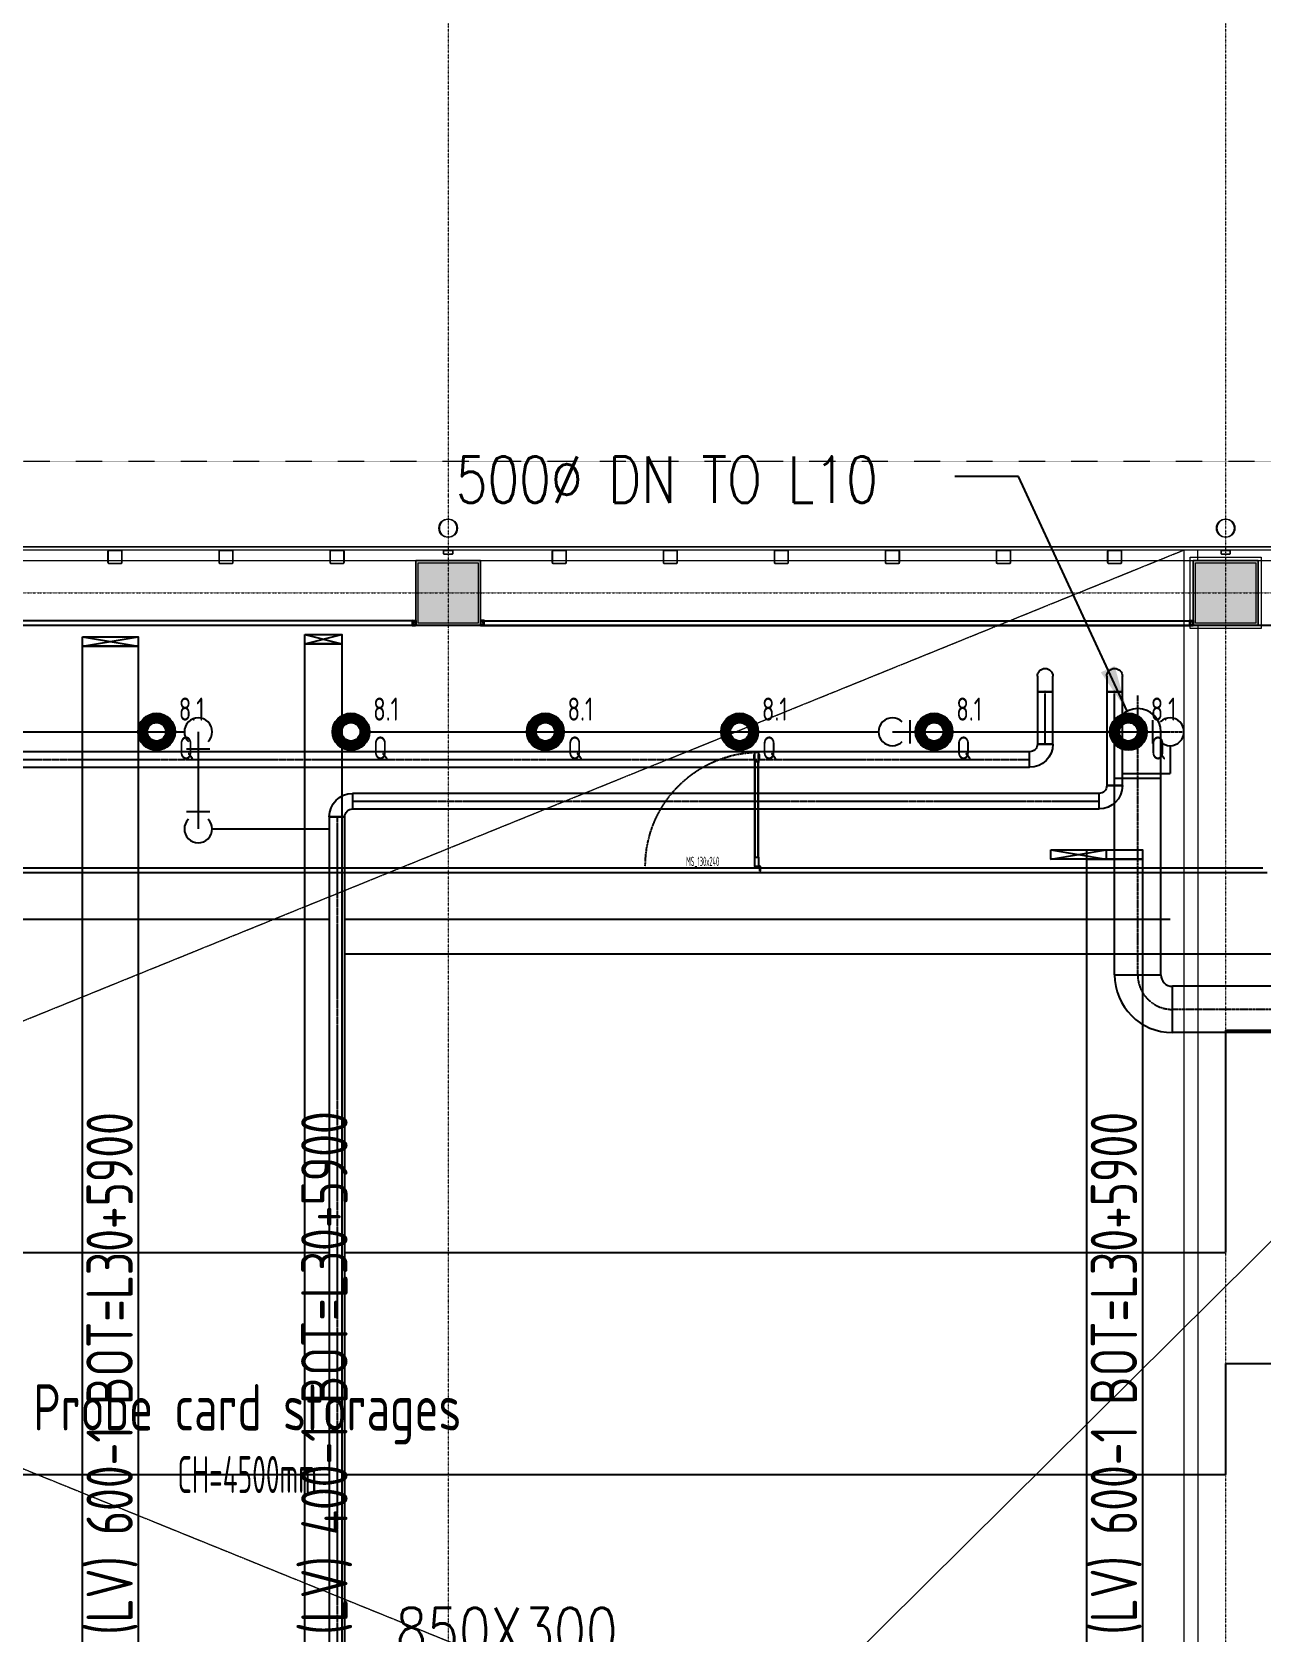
# Model space of a CAD drawing. Extents: x -32000 to 416743, y -254124 to 144214.
# Drawn here: x 222304 to 235592, y 78763 to 96061 of the extents above; entities that cross this region are included whole.
import ezdxf
from ezdxf.enums import TextEntityAlignment as Align

# ---------------------------------------------------------------- set-up
doc = ezdxf.new("R2010")
doc.units = 0
doc.header["$LTSCALE"] = 10
for name, pattern in [('H12PL4$0$JJP_三點線', [0.9, 0.3, -0.15, 0, -0.15, 0, -0.15, 0, -0.15]), ('X-F2-L30-FS-PIPE$0$CENTER2', [1.125, 0.75, -0.125, 0.125, -0.125]), ('XFDP30$0$HIDDEN', [0.3, 0.2, -0.1]), ('XFM1D40$0$CENTER', [2, 1.25, -0.25, 0.25, -0.25]), ('XFM7P40ICA$0$H12PL4$0$CENTERK1', [0.0983, 0.0833, -0.005, 0.005, -0.005]), ('XFM7P40ICA$0$H12PL4$0$DOTK1', [0.01, 0.005, -0.005]), ('XFM7P40ICA$0$H12PL4$0$JJP_三點線', [0.9, 0.3, -0.15, 0, -0.15, 0, -0.15, 0, -0.15])]:
    doc.linetypes.add(name, pattern=pattern)
for name, color, linetype in [('H12PL4$0$A-OBJE-2D', 252, 'Continuous'), ('H12PL4$0$A-OBJE-MEP', 252, 'Continuous'), ('H12PL4$0$A-WALL-EX', 252, 'Continuous'), ('H12PL4$0$S-COL', 252, 'Continuous'), ('H12PL4$0$S-GRID', 252, 'Continuous'), ('X-F2-L30-E-CT-LV-50K$0$E-CBL-EQPM', 230, 'Continuous'), ('X-F2-L30-E-CT-LV-50K$0$E-CBL-TXT', 250, 'Continuous'), ('X-F2-L30-FS-PIPE$0$F-SK-CEN', 1, 'X-F2-L30-FS-PIPE$0$CENTER2'), ('X-F2-L30-FS-PIPE$0$F-SK-LINE3', 100, 'Continuous'), ('X-F2-L30-FS-PIPE$0$F-SK-LINE4', 140, 'Continuous'), ('X-F2-L30-FS-PIPE$0$F-SK-UP-QR-T68-K8.1', 40, 'Continuous'), ('XFDP30$0$A-CR-TT2', 1, 'Continuous'), ('XFDP30$0$A-CR-TXT', 250, 'Continuous'), ('XFDP30$0$A-Door (50K)', 2, 'Continuous'), ('XFDP30$0$A-Partition-Col (50K)', 1, 'Continuous'), ('XFDP30$0$A-W-P1S (50K)', 2, 'Continuous'), ('XFDP30$0$A-W-R1 (Rockwool) (50K)', 2, 'Continuous'), ('XFM1D40$0$M-CWTR-TEXT', 250, 'Continuous'), ('XFM1D40$0$M-HVAC-CMDUCT', 150, 'Continuous'), ('XFM1D40$0$M-PIPE-TEXT-ARROR', 250, 'Continuous'), ('XFM7P40ICA$0$H12PL4$0$A-OBJE-MEP', 252, 'Continuous'), ('XFM7P40ICA$0$H12PL4$0$A-WALL-EX', 252, 'Continuous'), ('XFM7P40ICA$0$H12PL4$0$Hattch', 252, 'Continuous'), ('XFM7P40ICA$0$H12PL4$0$L40_19_DRAN', 252, 'Continuous'), ('XFM7P40ICA$0$H12PL4$0$L40_19_SIAGE1', 252, 'Continuous'), ('XFM7P40ICA$0$H12PL4$0$L40_19_SIAGE2', 252, 'Continuous'), ('XFM7P40ICA$0$H12PL4$0$L40_19_SIAGE3', 252, 'Continuous'), ('XFM7P40ICA$0$H12PL4$0$L40_19_STEEL2', 252, 'Continuous'), ('XFM7P40ICA$0$H12PL4$0$L40_19_STEEL3', 252, 'Continuous'), ('XFM7P40ICA$0$H12PL4$0$L40_19_SUGATA3', 252, 'Continuous'), ('XFM7P40ICA$0$H12PL4$0$L40_19_SUGATAD', 252, 'Continuous'), ('XFM7P40ICA$0$H12PL4$0$S-COL', 252, 'Continuous'), ('XFM7P40ICA$0$H12PL4$0$S-GRID', 252, 'Continuous')]:
    doc.layers.add(name, color=color, linetype=linetype)
doc.layers.add('XFDP30$0$A-Area (50K)', color=7, linetype='Continuous', plot=False)
doc.styles.add('X-F2-L30-E-CT-LV-50K$0$AA-TXT', font='isocp.shx', dxfattribs={"bigfont": 'chineset.shx'})
doc.styles.add('X-F2-L30-FS-PIPE$0$aa-txt', font='isocp.shx', dxfattribs={"bigfont": 'chineset.shx'})
doc.styles.add('XFDP30$0$AA-TXT', font='isocp.shx', dxfattribs={"width": 0.8, "bigfont": 'china.shx'})
doc.styles.add('XFM1D40$0$12P7-XCM2P10$0$AA-TXT', font='simplex.shx', dxfattribs={"bigfont": 'china.shx'})
doc.styles.add('XFM1D40$0$STANDARD', font='SIMPLEX', dxfattribs={"bigfont": 'BIGFONT'})
doc.dimstyles.new('XFM1D40$0$Standard', dxfattribs={"dimtxt": 0.18, "dimasz": 0.18, "dimexe": 0.18, "dimexo": 0.0625, "dimgap": 0.09, "dimtad": 0, "dimtih": 1, "dimtoh": 1, "dimdec": 4, "dimzin": 0, "dimdsep": 46, "dimtxsty": 'XFM1D40$0$STANDARD', "dimcen": 0.09, "dimadec": 0, "dimazin": 0, "dimtfac": 1, "dimtdec": 4, "dimtofl": 0, "dimtmove": 0, "dimatfit": 3, "dimfxl": 1, "dimtolj": 1, "dimtzin": 0, "dimarcsym": 0})

# ---------------------------------------------------------------- blocks, each defined once
blk = doc.blocks.new('H12PL4')
at = {"layer": 'H12PL4$0$A-OBJE-2D', "lineweight": 0}
blk.add_line((151700, -350), (243100, 90350), dxfattribs=at)
at = {"layer": 'H12PL4$0$A-OBJE-MEP', "lineweight": 0, "flags": 128}
for points in [[(226895, 90700, 1), (226705, 90700, 1)], [(235295, 90700, 1), (235105, 90700, 1)]]:
    blk.add_lwpolyline(points, format="xyb", close=True, dxfattribs=at)
at = {"layer": 'H12PL4$0$A-OBJE-MEP', "lineweight": 0}
for centre in [(226800, 90700), (235200, 90700)]:
    blk.add_circle(centre, 100, dxfattribs=at)
at = {"layer": 'H12PL4$0$A-WALL-EX', "lineweight": 0}
blk.add_line((151700, 90465), (243600, 90465), dxfattribs=at)
at = {"layer": 'H12PL4$0$A-WALL-EX', "lineweight": 0, "flags": 128}
for points in [[(151700, 90500), (243600, 90500)], [(151700, 90500), (243600, 90500)], [(243600, 90500), (151700, 90500)], [(151550, 90350), (243617.5, 90350)]]:
    blk.add_lwpolyline(points, dxfattribs=at)
at = {"layer": 'H12PL4$0$S-COL', "lineweight": 0, "flags": 128}
for points in [[(226450, 90350), (226450, 89650), (227150, 89650), (227150, 90350)], [(234850, 90350), (234850, 89650), (235550, 89650), (235550, 90350)]]:
    blk.add_lwpolyline(points, dxfattribs=at)
at = {"layer": 'H12PL4$0$S-GRID', "linetype": 'H12PL4$0$JJP_三點線', "lineweight": 0}
for p, q in [((226800, 128250), (226800, -28000)), ((235200, 128250), (235200, -28000)), ((-29000, 90000), (289600, 90000))]:
    blk.add_line(p, q, dxfattribs=at)
blk = doc.blocks.new('XFDP30$0$TP1-50-Partition_Col-side')
blk.add_lwpolyline([(-2.5, -4), (-2.5, -3.9), (-2.6, -3.9), (-2.5, -3), (-2.5, -0.3), (-2.4, -0.2), (-0.7, -0.2), (-0.5, -0.2), (-0.1, -0.2), (0, -0.2), (0, -0.2), (0.5, -0.2), (0.6, -0.2), (2.4, -0.2), (2.5, -0.3), (2.5, -3), (2.6, -3.9), (2.5, -3.9), (2.5, -4), (2.7, -4), (2.7, 0), (-2.7, 0), (-2.7, -4)], close=True)
for points in [[(-1.6, -2.1), (-2.3, -2.1, 0.414213), (-2.4, -2.2), (-2.4, -3.6), (-2.5, -3.6), (-2.5, -2.2, -0.414213), (-2.3, -2), (-1.6, -2), (-1.6, -2.1)], [(1.6, -2.1), (2.3, -2.1, -0.414213), (2.4, -2.2), (2.4, -3.6), (2.5, -3.6), (2.5, -2.2, 0.414213), (2.3, -2), (1.6, -2), (1.6, -2.1)]]:
    blk.add_lwpolyline(points, format="xyb")
blk.add_lwpolyline([(2.2, -3.6), (-2.2, -3.6, -0.414214), (-2.3, -3.5), (-2.3, -2.6, -0.414214), (-2.2, -2.5), (-1.3, -2.5, 0.414214), (-1.1, -2.3), (-1.1, -2.2, 0.414214), (-1.3, -2.1), (-1.9, -2.1), (-1.9, -2.1), (-1.3, -2.1, -0.414214), (-1.2, -2.2), (-1.2, -2.3, -0.414214), (-1.3, -2.4), (-2.2, -2.4, 0.414214), (-2.4, -2.6), (-2.4, -3.5, 0.414214), (-2.2, -3.6), (2.2, -3.6, 0.414214), (2.4, -3.5), (2.4, -2.6, 0.414214), (2.2, -2.4), (1.3, -2.4, -0.414214), (1.2, -2.3), (1.2, -2.2, -0.414214), (1.3, -2.1), (1.9, -2.1), (1.9, -2.1), (1.3, -2.1, 0.414214), (1.1, -2.2), (1.1, -2.3, 0.414214), (1.3, -2.5), (2.2, -2.5, -0.414214), (2.3, -2.6), (2.3, -3.5, -0.414214)], format="xyb", close=True)
blk = doc.blocks.new('XFDP30$0$GAD2205')
blk.add_lwpolyline([(0, 1), (0, 1), (-18, 1, -0.414214), (-18, 2), (-18, 3, -0.414214), (-18, 3), (-14, 3, 0.414214), (-13, 4), (-13, 4, 0.414214), (-14, 4), (-18, 4, -0.414214), (-18, 5), (-18, 12, -0.414214), (-18, 12), (-18, 12, 0.414214), (-18, 12), (-18, 14, 0.72636), (-19, 14), (-19, 13, 0.158507), (-19, 13), (-19, 0, 0.414214), (-19, 0), (19, 0, 0.414214), (19, 0), (19, 13, 0.158507), (19, 13), (19, 14, 0.72636), (18, 14), (18, 12, 0.414214), (18, 12, -0.414214), (18, 12), (18, 5, -0.414214), (18, 4), (14, 4, 0.414214), (13, 4), (13, 4, 0.414214), (14, 3), (18, 3, -0.414214), (18, 3), (18, 2, -0.414214), (18, 1), (0, 1)], format="xyb", close=True)
blk = doc.blocks.new('XFDP30$0$Door-S130a')
for p, q in [((8.8, 120.4), (8.8, 125.3)), ((8.8, 125.3), (9.6, 125.3)), ((9.6, 125.3), (9.6, 120.4)), ((9.6, 120.4), (8.8, 120.4))]:
    blk.add_line(p, q)
blk.add_lwpolyline([(4.8, 120.4), (4.8, 125.3), (4, 125.3), (4, 120.4)], close=True)
at = {"ltscale": 5}
for points in [[(8.8, 117.8), (8.8, 127.9), (4.8, 127.9), (4.8, 117.8)], [(5, 117.5), (5, 14.8), (5, 14.8), (5, 117.5)], [(8.6, 14.8), (8.5, 14.8), (8.5, 117.5), (8.6, 117.5)], [(8.8, 4.3), (8.8, 14.4), (4.8, 14.4), (4.8, 4.3)]]:
    blk.add_lwpolyline(points, close=True, dxfattribs=at)
blk.add_lwpolyline([(4.8, 117.9), (4.8, 116.7, 0.158507), (4.9, 116.7), (4.9, 116.5, 0.72636), (5, 116.6), (5, 116.7, 0.414214), (5, 116.7, -0.414214), (4.9, 116.8), (4.9, 117.5, -0.414214), (5, 117.5), (5.4, 117.5, 0.414214), (5.4, 117.5), (5.4, 117.6, 0.414214), (5.4, 117.6), (5, 117.6, -0.414214), (4.9, 117.6), (4.9, 117.8, -0.414214), (5, 117.8), (6.8, 117.8), (6.8, 117.8), (6.8, 117.8), (8.6, 117.8, -0.414214), (8.6, 117.8), (8.6, 117.6, -0.414214), (8.6, 117.6), (8.2, 117.6, 0.414214), (8.1, 117.6), (8.1, 117.5, 0.414214), (8.2, 117.5), (8.6, 117.5, -0.414214), (8.6, 117.5), (8.6, 116.8, -0.414214), (8.6, 116.7), (8.6, 116.7, 0.414214), (8.6, 116.7), (8.6, 116.6, 0.72636), (8.6, 116.5), (8.7, 116.7, 0.158507), (8.7, 116.7), (8.7, 117.9, 0.414214), (8.7, 117.9), (4.9, 117.9, 0.414214)], format="xyb", close=True, dxfattribs=at)
at = {"ltscale": 500}
for points in [[(3.2, -0.6), (3.2, 3.9), (3, 3.9), (3, -0.6)], [(8.5, 4.8), (4, 4.8), (4, 4.6), (8.5, 4.6)]]:
    blk.add_lwpolyline(points, close=True, dxfattribs=at)
at = {"linetype": 'XFDP30$0$HIDDEN', "ltscale": 0.1}
blk.add_arc((3.4, 4.4), 123.6, 0, 86.7594, dxfattribs=at)
at = {"ltscale": 500, "extrusion": (0, 0, -1)}
blk.add_ellipse((3.4, 4.4), major_axis=(-0.495, 0.495), ratio=1, start_param=5.497787, end_param=11.780972, dxfattribs=at)
at = {"ltscale": 5, "xscale": 0.1000000000058208, "yscale": 0.1000000000058208, "zscale": 0.1000000000058208}
blk.add_blockref('XFDP30$0$GAD2205', (6.8, 14.3), dxfattribs=at)
at = {"color": 9, "style": 'XFDP30$0$AA-TXT', "width": 0.45}
blk.add_attdef('130X240', text='', height=10, dxfattribs=at).set_placement((65, 10), align=Align.MIDDLE_CENTER)
blk = doc.blocks.new('XFDP30')
at = {"layer": 'XFDP30$0$A-Area (50K)'}
blk.add_lwpolyline([(175950, 89650), (174600, 89650), (174600, 350), (243151, 350), (243151, 37225), (239940, 37225), (239940, 44550), (235500, 44550), (235500, 50025), (243150, 50025), (243151, 89650), (185250, 89650), (185250, 86290), (175950, 86290)], close=True, dxfattribs=at)
at = {"layer": 'XFDP30$0$A-W-P1S (50K)'}
for p, q in [((235600, 87025), (197075, 87025, 0)), ((235650, 86975), (197125, 86975, 0))]:
    blk.add_line(p, q, dxfattribs=at)
at = {"layer": 'XFDP30$0$A-W-R1 (Rockwool) (50K)'}
for p, q in [((226450, 89700, 0), (218750, 89700, 0)), ((226450, 89650, 0), (218750, 89650, 0)), ((227150, 89700, 0), (234850, 89700, 0)), ((227150, 89650, 0), (234850, 89650, 0))]:
    blk.add_line(p, q, dxfattribs=at)
at = {"layer": 'XFDP30$0$A-Door (50K)'}
ref = blk.add_blockref('XFDP30$0$Door-S130a', (230200, 87000, 0), dxfattribs=dict(at, xscale=-10, yscale=10, zscale=10))
ref.add_attrib('130X240', 'MS_130x240', dxfattribs={"layer": '0', "color": 9, "height": 100, "style": 'XFDP30$0$AA-TXT', "width": 0.45}).set_placement((229550, 87100, 0), align=Align.MIDDLE_CENTER)
at = {"layer": 'XFDP30$0$A-Partition-Col (50K)', "yscale": 10, "zscale": 10}
for p, xscale, rotation in [((226450, 89675, 0), -10, 270), ((227150, 89675, 0), 10, 90), ((234850, 89675), -10, 270)]:
    blk.add_blockref('XFDP30$0$TP1-50-Partition_Col-side', p, dxfattribs=dict(at, xscale=xscale, rotation=rotation))
at = {"layer": 'XFDP30$0$A-CR-TT2', "style": 'XFDP30$0$AA-TXT', "width": 0.6}
blk.add_text('CH=4500mm', height=400, dxfattribs=at).set_placement((224630, 80476), align=Align.MIDDLE)
at = {"layer": 'XFDP30$0$A-CR-TXT', "style": 'XFDP30$0$AA-TXT', "width": 0.8}
blk.add_text('Probe card storages', height=500, dxfattribs=at).set_placement((224630, 81126), align=Align.MIDDLE)
blk = doc.blocks.new('X-F2-L30-E-CT-LV-50K')
at = {"layer": 'X-F2-L30-E-CT-LV-50K$0$E-CBL-EQPM'}
for p, q in [((222850, 89425, 0), (223450, 89525, 0)), ((222850, 89525, 0), (223450, 89425, 0)), ((225250, 89450, 0), (225650, 89550, 0)), ((225250, 89550, 0), (225650, 89450, 0)), ((233310, 87125), (233910, 87225)), ((233310, 87225), (233910, 87125))]:
    blk.add_line(p, q, dxfattribs=at)
at = {"layer": 'X-F2-L30-E-CT-LV-50K$0$E-CBL-EQPM', "elevation": 0}
for points in [[(222850, 89525), (223450, 89525), (223450, 89425), (222850, 89425)], [(225250, 89550), (225650, 89550), (225650, 89450), (225250, 89450)], [(233310, 87225), (233910, 87225), (233910, 87125), (233310, 87125)], [(233700, 87225), (234300, 87225), (234300, 87125), (233700, 87125)], [(233700, 70276.8), (233700, 87125), (234300, 87125), (234300, 70276.8)]]:
    blk.add_lwpolyline(points, close=True, dxfattribs=at)
at = {"layer": 'X-F2-L30-E-CT-LV-50K$0$E-CBL-EQPM'}
for points in [[(225250, 69300), (225250, 89450), (225650, 89450), (225650, 69300)], [(222850, 70275), (222850, 89425), (223450, 89425), (223450, 70275)]]:
    blk.add_lwpolyline(points, close=True, dxfattribs=at)
at = {"layer": 'X-F2-L30-E-CT-LV-50K$0$E-CBL-TXT', "style": 'X-F2-L30-E-CT-LV-50K$0$AA-TXT', "width": 0.8}
for s, p in [('(LV) 600-1 BOT=L30+5900', (223142.7, 78742.4)), ('(LV) 400-1 BOT=L30+5900', (225463, 78742.4)), ('(LV) 600-1 BOT=L30+5900', (233992.7, 78744.2, 0))]:
    blk.add_text(s, height=500, rotation=90, dxfattribs=at).set_placement(p, align=Align.MIDDLE_LEFT)
blk = doc.blocks.new('XFM7P40ICA$0$H12PL4')
at = {"layer": 'XFM7P40ICA$0$H12PL4$0$Hattch', "linetype": 'Continuous', "lineweight": 0}
for points in [[(226450, 89650), (227150, 89650), (227150, 90350), (226450, 90350)], [(234850, 89650), (235550, 89650), (235550, 90350), (234850, 90350)]]:
    blk.add_hatch(color=256, dxfattribs=at).paths.add_polyline_path(points)
at = {"layer": 'XFM7P40ICA$0$H12PL4$0$A-OBJE-MEP', "lineweight": 0, "flags": 128}
for points in [[(226895, 90700, 1), (226705, 90700, 1)], [(235295, 90700, 1), (235105, 90700, 1)]]:
    blk.add_lwpolyline(points, format="xyb", close=True, dxfattribs=at)
at = {"layer": 'XFM7P40ICA$0$H12PL4$0$A-OBJE-MEP', "lineweight": 0}
for centre in [(226800, 90700), (235200, 90700)]:
    blk.add_circle(centre, 100, dxfattribs=at)
at = {"layer": 'XFM7P40ICA$0$H12PL4$0$A-WALL-EX', "lineweight": 0, "flags": 128}
for points in [[(243600, 90500), (151700, 90500)], [(151700, 90465), (243600, 90465)]]:
    blk.add_lwpolyline(points, dxfattribs=at)
at = {"layer": 'XFM7P40ICA$0$H12PL4$0$L40_19_DRAN', "lineweight": 0}
for centre in [(226800, 90700), (235200, 90700)]:
    blk.add_circle(centre, 100, dxfattribs=at)
at = {"layer": 'XFM7P40ICA$0$H12PL4$0$L40_19_SIAGE1', "lineweight": 0}
for p, q in [((243600, 90500), (151700, 90500)), ((234750, 90465), (234750, 75450))]:
    blk.add_line(p, q, dxfattribs=at)
at = {"layer": 'XFM7P40ICA$0$H12PL4$0$L40_19_SIAGE2', "lineweight": 0}
for p, q in [((234900, 90465), (243635, 90465)), ((234900, 90350), (234900, 90465)), ((234900, 89650), (234900, 75450))]:
    blk.add_line(p, q, dxfattribs=at)
at = {"layer": 'XFM7P40ICA$0$H12PL4$0$L40_19_SIAGE3', "lineweight": 0}
blk.add_line((151665, 90465), (234900, 90465), dxfattribs=at)
at = {"layer": 'XFM7P40ICA$0$H12PL4$0$L40_19_SIAGE3', "lineweight": 0, "flags": 128}
blk.add_lwpolyline([(234815, 89615), (234815, 90385), (235585, 90385), (235585, 89615)], close=True, dxfattribs=at)
at = {"layer": 'XFM7P40ICA$0$H12PL4$0$L40_19_STEEL2', "lineweight": 0, "flags": 128}
for points in [[(226450, 89650), (226450, 90350), (227150, 90350), (227150, 89650)], [(226475, 89675), (226475, 90325), (227125, 90325), (227125, 89675)], [(234850, 89650), (234850, 90350), (235550, 90350), (235550, 89650)], [(234875, 89675), (234875, 90325), (235525, 90325), (235525, 89675)]]:
    blk.add_lwpolyline(points, close=True, dxfattribs=at)
at = {"layer": 'XFM7P40ICA$0$H12PL4$0$L40_19_STEEL3', "lineweight": 0, "flags": 128}
for points in [[(223261.5, 90315), (223138.5, 90315, -0.4142136), (223125, 90328.5), (223125, 90451.5, -0.4142136), (223138.5, 90465), (223261.5, 90465, -0.4142136), (223275, 90451.5), (223275, 90328.5, -0.4142136)], [(223261.5, 90319.5), (223138.5, 90319.5, -0.4142136), (223129.5, 90328.5), (223129.5, 90451.5, -0.4142136), (223138.5, 90460.5), (223261.5, 90460.5, -0.4142136), (223270.5, 90451.5), (223270.5, 90328.5, -0.4142136)], [(224461.5, 90315), (224338.5, 90315, -0.4142136), (224325, 90328.5), (224325, 90451.5, -0.4142136), (224338.5, 90465), (224461.5, 90465, -0.4142136), (224475, 90451.5), (224475, 90328.5, -0.4142136)], [(224461.5, 90319.5), (224338.5, 90319.5, -0.4142136), (224329.5, 90328.5), (224329.5, 90451.5, -0.4142136), (224338.5, 90460.5), (224461.5, 90460.5, -0.4142136), (224470.5, 90451.5), (224470.5, 90328.5, -0.4142136)], [(225661.5, 90315), (225538.5, 90315, -0.4142136), (225525, 90328.5), (225525, 90451.5, -0.4142136), (225538.5, 90465), (225661.5, 90465, -0.4142136), (225675, 90451.5), (225675, 90328.5, -0.4142136)], [(225661.5, 90319.5), (225538.5, 90319.5, -0.4142136), (225529.5, 90328.5), (225529.5, 90451.5, -0.4142136), (225538.5, 90460.5), (225661.5, 90460.5, -0.4142136), (225670.5, 90451.5), (225670.5, 90328.5, -0.4142136)], [(226836.5, 90415), (226763.5, 90415, -0.4142136), (226750, 90428.5), (226750, 90451.5, -0.4142136), (226763.5, 90465), (226836.5, 90465, -0.4142136), (226850, 90451.5), (226850, 90428.5, -0.4142136)], [(226836.5, 90419.5), (226763.5, 90419.5, -0.4142136), (226754.5, 90428.5), (226754.5, 90451.5, -0.4142136), (226763.5, 90460.5), (226836.5, 90460.5, -0.4142136), (226845.5, 90451.5), (226845.5, 90428.5, -0.4142136)], [(228061.5, 90315), (227938.5, 90315, -0.4142136), (227925, 90328.5), (227925, 90451.5, -0.4142136), (227938.5, 90465), (228061.5, 90465, -0.4142136), (228075, 90451.5), (228075, 90328.5, -0.4142136)], [(228061.5, 90319.5), (227938.5, 90319.5, -0.4142136), (227929.5, 90328.5), (227929.5, 90451.5, -0.4142136), (227938.5, 90460.5), (228061.5, 90460.5, -0.4142136), (228070.5, 90451.5), (228070.5, 90328.5, -0.4142136)], [(229261.5, 90315), (229138.5, 90315, -0.4142136), (229125, 90328.5), (229125, 90451.5, -0.4142136), (229138.5, 90465), (229261.5, 90465, -0.4142136), (229275, 90451.5), (229275, 90328.5, -0.4142136)], [(229261.5, 90319.5), (229138.5, 90319.5, -0.4142136), (229129.5, 90328.5), (229129.5, 90451.5, -0.4142136), (229138.5, 90460.5), (229261.5, 90460.5, -0.4142136), (229270.5, 90451.5), (229270.5, 90328.5, -0.4142136)], [(230461.5, 90315), (230338.5, 90315, -0.4142136), (230325, 90328.5), (230325, 90451.5, -0.4142136), (230338.5, 90465), (230461.5, 90465, -0.4142136), (230475, 90451.5), (230475, 90328.5, -0.4142136)], [(230461.5, 90319.5), (230338.5, 90319.5, -0.4142136), (230329.5, 90328.5), (230329.5, 90451.5, -0.4142136), (230338.5, 90460.5), (230461.5, 90460.5, -0.4142136), (230470.5, 90451.5), (230470.5, 90328.5, -0.4142136)], [(231661.5, 90315), (231538.5, 90315, -0.4142136), (231525, 90328.5), (231525, 90451.5, -0.4142136), (231538.5, 90465), (231661.5, 90465, -0.4142136), (231675, 90451.5), (231675, 90328.5, -0.4142136)], [(231661.5, 90319.5), (231538.5, 90319.5, -0.4142136), (231529.5, 90328.5), (231529.5, 90451.5, -0.4142136), (231538.5, 90460.5), (231661.5, 90460.5, -0.4142136), (231670.5, 90451.5), (231670.5, 90328.5, -0.4142136)], [(232861.5, 90315), (232738.5, 90315, -0.4142136), (232725, 90328.5), (232725, 90451.5, -0.4142136), (232738.5, 90465), (232861.5, 90465, -0.4142136), (232875, 90451.5), (232875, 90328.5, -0.4142136)], [(232861.5, 90319.5), (232738.5, 90319.5, -0.4142136), (232729.5, 90328.5), (232729.5, 90451.5, -0.4142136), (232738.5, 90460.5), (232861.5, 90460.5, -0.4142136), (232870.5, 90451.5), (232870.5, 90328.5, -0.4142136)], [(234061.5, 90315), (233938.5, 90315, -0.4142136), (233925, 90328.5), (233925, 90451.5, -0.4142136), (233938.5, 90465), (234061.5, 90465, -0.4142136), (234075, 90451.5), (234075, 90328.5, -0.4142136)], [(234061.5, 90319.5), (233938.5, 90319.5, -0.4142136), (233929.5, 90328.5), (233929.5, 90451.5, -0.4142136), (233938.5, 90460.5), (234061.5, 90460.5, -0.4142136), (234070.5, 90451.5), (234070.5, 90328.5, -0.4142136)], [(235236.5, 90415), (235163.5, 90415, -0.4142136), (235150, 90428.5), (235150, 90451.5, -0.4142136), (235163.5, 90465), (235236.5, 90465, -0.4142136), (235250, 90451.5), (235250, 90428.5, -0.4142136)], [(235236.5, 90419.5), (235163.5, 90419.5, -0.4142136), (235154.5, 90428.5), (235154.5, 90451.5, -0.4142136), (235163.5, 90460.5), (235236.5, 90460.5, -0.4142136), (235245.5, 90451.5), (235245.5, 90428.5, -0.4142136)]]:
    blk.add_lwpolyline(points, format="xyb", close=True, dxfattribs=at)
at = {"layer": 'XFM7P40ICA$0$H12PL4$0$L40_19_SUGATA3', "linetype": 'XFM7P40ICA$0$H12PL4$0$CENTERK1', "lineweight": 0}
for p, q in [((197740, 90465), (234750, 75450)), ((197740, 75450), (234750, 90465))]:
    blk.add_line(p, q, dxfattribs=at)
at = {"layer": 'XFM7P40ICA$0$H12PL4$0$L40_19_SUGATAD', "linetype": 'XFM7P40ICA$0$H12PL4$0$DOTK1', "lineweight": 0}
blk.add_line((151700, 91425), (243600, 91425), dxfattribs=at)
at = {"layer": 'XFM7P40ICA$0$H12PL4$0$S-COL', "lineweight": 0, "flags": 128}
for points in [[(226450, 89650), (227150, 89650), (227150, 90350), (226450, 90350)], [(234850, 89650), (235550, 89650), (235550, 90350), (234850, 90350)]]:
    blk.add_lwpolyline(points, close=True, dxfattribs=at)
at = {"layer": 'XFM7P40ICA$0$H12PL4$0$S-GRID', "linetype": 'XFM7P40ICA$0$H12PL4$0$JJP_三點線', "lineweight": 0}
for p, q in [((226800, 128250), (226800, -28000)), ((235200, 128250), (235200, -28000)), ((-29000, 90000), (289600, 90000))]:
    blk.add_line(p, q, dxfattribs=at)
blk = doc.blocks.new('XFM7P40ICA')
blk.add_blockref('XFM7P40ICA$0$H12PL4', (0, 0))
blk = doc.blocks.new('X-F2-L30-FS-PIPE$0$150-SUS90-R')
for p, q in [((-168, 84), (0, 84)), ((0, 84), (0, -84)), ((0, -84), (-168, -84))]:
    blk.add_line(p, q)
blk.add_circle((0, 0), 2.5)
blk.add_arc((-168, 0), 84.1, 90, 270)
blk = doc.blocks.new('X-F2-L30-FS-PIPE$0$901-6')
for p, q in [((16.8, 25.2), (16.8, 8.4)), ((-8.4, 0), (8.4, 0))]:
    blk.add_line(p, q)
for radius in [25.2, 8.41]:
    blk.add_arc((16.8, 0), radius, 90, 180)
blk = doc.blocks.new('X-F2-L30-FS-PIPE$0$FS02-Q-81')
at = {"const_width": 0.5}
blk.add_lwpolyline([(-0.75, 0, 1), (0.75, 0, 1)], format="xyb", close=True, dxfattribs=at)
for radius in [1, 0.5]:
    blk.add_circle((0, 0), radius)
at = {"style": 'X-F2-L30-FS-PIPE$0$aa-txt', "width": 0.8}
for s, p in [('8.1', (1.2, 0.6)), ('Q', (1.2, -1.5))]:
    blk.add_text(s, height=1.25, dxfattribs=at).set_placement(p)
blk = doc.blocks.new('X-F2-L30-FS-PIPE$0$A$C2BF84FDE')
blk.add_line((12.5, -18.7), (-12.5, -18.7))
blk.add_arc((0, 0), 15, 315, 225)
blk = doc.blocks.new('X-F2-L30-FS-PIPE')
at = {"layer": 'X-F2-L30-FS-PIPE$0$F-SK-CEN'}
for p, q in [((233250, 88368, 0), (233250, 88932, 0)), ((234000, 87918, 0), (234000, 88932, 0)), ((198168, 88200), (233082, 88200, 0)), ((225768, 87750), (233832, 87750, 0)), ((225600, 87582), (225600, 45375))]:
    blk.add_line(p, q, dxfattribs=at)
at = {"layer": 'X-F2-L30-FS-PIPE$0$F-SK-LINE3'}
for p, q in [((211250, 88500), (223950, 88500)), ((224100, 88500), (224100, 87450)), ((225950, 88500), (231450, 88500)), ((231600, 88500), (234600, 88500)), ((234600, 88350), (234600, 88050)), ((234084, 88050, 0), (234600, 88050)), ((224250, 87450), (225516, 87450)), ((210600, 86475), (225516, 86475)), ((225684, 86475), (234600, 86475)), ((225684, 86100), (241725, 86100)), ((235200, 85275), (235200, 82875)), ((235200, 85275), (241800, 85275)), ((210600, 82875), (225516, 82875)), ((225684, 82875), (235200, 82875)), ((235200, 81675), (241800, 81675)), ((235200, 81675), (235200, 80475)), ((210600, 80475), (225516, 80475)), ((225684, 80475), (235200, 80475))]:
    blk.add_line(p, q, dxfattribs=at)
at = {"layer": 'X-F2-L30-FS-PIPE$0$F-SK-LINE4', "elevation": 0}
for points in [[(233166, 88368), (233334, 88368), (233334, 88932), (233166, 88932)], [(233916, 87918), (234084, 87918), (234084, 88932), (233916, 88932)], [(198168, 88284), (198168, 88116), (233082, 88116), (233082, 88284)], [(225768, 87834), (225768, 87666), (233832, 87666), (233832, 87834)]]:
    blk.add_lwpolyline(points, close=True, dxfattribs=at)
at = {"layer": 'X-F2-L30-FS-PIPE$0$F-SK-LINE4'}
blk.add_lwpolyline([(225684, 87582), (225516, 87582), (225516, 45375), (225684, 45375)], close=True, dxfattribs=at)
at = {"layer": 'X-F2-L30-FS-PIPE$0$F-SK-LINE3', "extrusion": (0, 0, -1), "xscale": -10, "yscale": 10, "zscale": -10}
blk.add_blockref('X-F2-L30-FS-PIPE$0$A$C2BF84FDE', (-224100, 88500), dxfattribs=at)
for p, rotation in [((-231600, 88500), 270), ((-234600, 88500), 90), ((-224100, 87450), 180)]:
    blk.add_blockref('X-F2-L30-FS-PIPE$0$A$C2BF84FDE', p, dxfattribs=dict(at, rotation=rotation))
at = {"layer": 'X-F2-L30-FS-PIPE$0$F-SK-LINE4', "xscale": -1, "rotation": 90}
for p in [(233250, 88932), (234000, 88932)]:
    blk.add_blockref('X-F2-L30-FS-PIPE$0$150-SUS90-R', p, dxfattribs=at)
at = {"layer": 'X-F2-L30-FS-PIPE$0$F-SK-LINE4', "xscale": -10, "yscale": 10, "zscale": 10}
for p, rotation in [((233082, 88200, 0), 270), ((233832, 87750, 0), 270), ((225768, 87750), 90)]:
    blk.add_blockref('X-F2-L30-FS-PIPE$0$901-6', p, dxfattribs=dict(at, rotation=rotation))
at = {"layer": 'X-F2-L30-FS-PIPE$0$F-SK-UP-QR-T68-K8.1', "xscale": 200, "yscale": 200, "zscale": 200}
for p in [(223650, 88500), (225750, 88500), (227850, 88500), (229950, 88500), (232050, 88500), (234150, 88500)]:
    blk.add_blockref('X-F2-L30-FS-PIPE$0$FS02-Q-81', p, dxfattribs=at)
blk = doc.blocks.new('XFM1D40')
at = {"layer": 'XFM1D40$0$M-HVAC-CMDUCT', "color": 1, "linetype": 'XFM1D40$0$CENTER'}
for p, q in [((234250, 85875), (234250, 88890.7)), ((233771, 88500), (234729, 88500)), ((245922.8, 85500), (234625, 85500))]:
    blk.add_line(p, q, dxfattribs=at)
at = {"layer": 'XFM1D40$0$M-HVAC-CMDUCT'}
for p, q in [((234000, 85875), (234000, 88500)), ((234500, 85875), (234500, 88500)), ((234000, 88000), (234500, 88000)), ((234000, 85875), (234500, 85875)), ((234625, 85250), (234625, 85750)), ((245975, 85750), (234625, 85750)), ((245725, 85250), (234625, 85250))]:
    blk.add_line(p, q, dxfattribs=at)
for centre, radius, start, end in [((234250, 88500), 250, 0, 180), ((234625, 85875), 625, 180, 270), ((234625, 85875), 125, 180, 270)]:
    blk.add_arc(centre, radius, start, end, dxfattribs=at)
at = {"layer": 'XFM1D40$0$M-HVAC-CMDUCT', "color": 1, "linetype": 'XFM1D40$0$CENTER'}
blk.add_arc((234625, 85875), 375, 180, 270, dxfattribs=at)
at = {"layer": 'XFM1D40$0$M-CWTR-TEXT', "style": 'XFM1D40$0$12P7-XCM2P10$0$AA-TXT', "width": 0.8}
for s, p in [('500%%C DN TO L10', (226881.9, 91225.5, 0)), ('850X300', (226231.2, 78784))]:
    blk.add_text(s, height=500, dxfattribs=at).set_placement(p, align=Align.MIDDLE_LEFT)
at = {"layer": 'XFM1D40$0$M-PIPE-TEXT-ARROR'}
blk.add_leader([(234136.4, 88722.7, 0), (232960.8, 91259.4, 0), (232274.6, 91259.4, 0)], dimstyle='XFM1D40$0$Standard', override={"dimasz": 500}, dxfattribs=at)

msp = doc.modelspace()

# ---------------------------------------------------------------- block references
for name in ['H12PL4', 'XFM7P40ICA', 'XFM1D40', 'XFDP30', 'X-F2-L30-E-CT-LV-50K', 'X-F2-L30-FS-PIPE']:
    msp.add_blockref(name, (0, 0))

doc.saveas('drawing.dxf')
